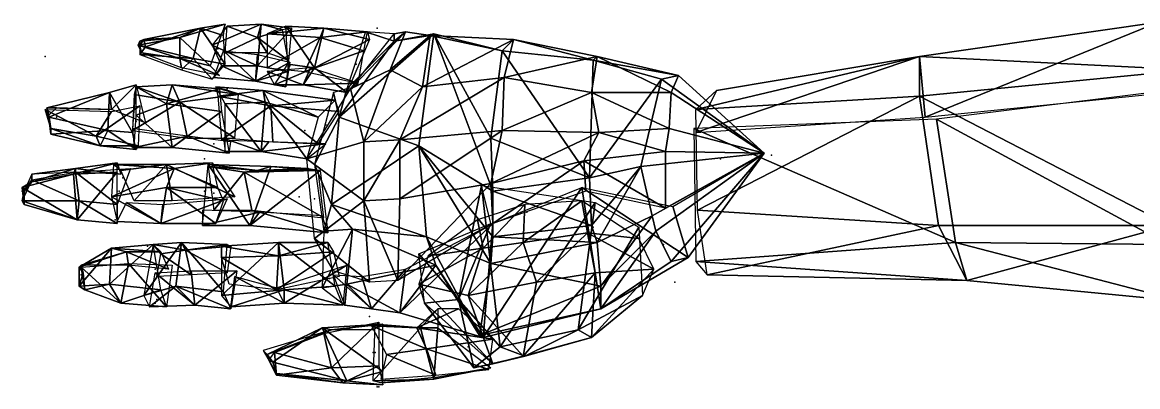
# Model space of a CAD drawing. Extents: x 4.9 to 9.1, y -6.1 to 13.5.
# Drawn here: x 6.258 to 7.238, y 11.684 to 12.004 of the extents above; entities that cross this region are included whole.
import ezdxf

# ---------------------------------------------------------------- set-up
doc = ezdxf.new("R2010")
doc.units = 0
doc.layers.get('0').update_dxf_attribs({"linetype": 'CONTINUOUS'})

msp = doc.modelspace()

# ---------------------------------------------------------------- linework, layer by layer
at = {"color": 0}
for p in [(6.56931, 11.99853, -1.94167), (6.36098, 11.98186, -1.94667), (6.42931, 11.9802, -1.96167), (6.42931, 11.97686, -1.95333), (6.27764, 11.97353, -1.97333), (6.55098, 11.96686, -1.94833), (6.49264, 11.9652, -1.96667), (6.49264, 11.9652, -1.96), (6.47098, 11.9502, -1.95667), (6.53764, 11.9502, -1.955), (6.43764, 11.9452, -1.97667), (6.28764, 11.9202, -1.99), (6.35764, 11.91686, -1.97167), (6.36264, 11.91686, -1.97167), (6.43098, 11.92186, -1.96333), (6.43098, 11.9202, -1.96333), (6.50598, 11.90853, -1.95167), (6.52431, 11.91353, -1.95333), (6.35098, 11.89686, -1.95333), (6.42598, 11.89686, -1.955), (6.41764, 11.88353, -1.96667), (6.87098, 11.88353, -1.91667), (6.87098, 11.88353, -1.91667), (6.91597, 11.88686, -1.89833), (6.34598, 11.86686, -2.00333), (6.25764, 11.8552, -1.99), (6.34098, 11.8552, -1.975), (6.34264, 11.8552, -1.97333), (6.41764, 11.8552, -1.96833), (6.42598, 11.85353, -1.97667), (6.50098, 11.8502, -1.955), (6.51431, 11.84853, -1.95167), (6.33931, 11.8302, -1.98), (6.69598, 11.83686, -1.995), (6.70098, 11.83686, -1.87667), (6.41598, 11.82853, -1.97167), (6.75931, 11.82353, -1.98833), (6.75931, 11.82353, -1.98833), (6.36764, 11.80686, -1.975), (6.43264, 11.80353, -1.97667), (6.82098, 11.80853, -1.97833), (6.30931, 11.78186, -1.97667), (6.37431, 11.78686, -1.965), (6.37431, 11.78686, -1.965), (6.43598, 11.77686, -1.96167), (6.43598, 11.77686, -1.96167), (6.52098, 11.77686, -1.96833), (6.52764, 11.77853, -1.96), (6.83098, 11.7752, -1.91), (6.37598, 11.7602, -1.96), (6.37431, 11.75686, -1.955), (6.43931, 11.75186, -1.945), (6.56264, 11.7452, -1.885), (6.64931, 11.7302, -1.87333), (6.56598, 11.71353, -1.87833), (6.56764, 11.71353, -1.87833), (6.64931, 11.71853, -1.87333), (6.47764, 11.7002, -1.885), (6.56931, 11.68353, -1.87667), (6.57098, 11.68353, -1.87)]:
    msp.add_point(p, dxfattribs=at)
for points in [[(6.41431, 11.99853, -1.94833), (6.36431, 11.98853, -1.95667), (6.36598, 11.98186, -1.95667)], [(6.36431, 11.98853, -1.95667), (6.41431, 11.99853, -1.94833), (6.39598, 11.9902, -1.98167)], [(6.36598, 11.98186, -1.95667), (6.40764, 11.97186, -1.94333), (6.41431, 11.99853, -1.94833)], [(6.43598, 12.00186, -1.95), (6.39598, 11.9902, -1.98167), (6.41431, 11.99853, -1.94833)], [(6.39598, 11.9902, -1.98167), (6.43598, 12.00186, -1.95), (6.42264, 11.9652, -1.98333)], [(6.43598, 11.96686, -1.94167), (6.41431, 11.99853, -1.94833), (6.40764, 11.97186, -1.94333)], [(6.41431, 11.99853, -1.94833), (6.43431, 11.99186, -1.94167), (6.43598, 12.00186, -1.95)], [(6.41431, 11.99853, -1.94833), (6.43598, 11.96686, -1.94167), (6.43431, 11.99186, -1.94167)], [(6.46764, 12.00186, -1.94667), (6.43764, 12.0002, -1.97333), (6.42431, 11.98353, -1.94167)], [(6.42431, 11.98353, -1.94167), (6.46431, 11.9652, -1.935), (6.46764, 12.00186, -1.94667)], [(6.46431, 11.9902, -1.97833), (6.43598, 11.97686, -1.985), (6.43764, 12.0002, -1.97333)], [(6.43764, 12.0002, -1.97333), (6.46764, 12.00186, -1.94667), (6.46431, 11.9902, -1.97833)], [(6.49431, 11.99853, -1.95), (6.46764, 12.00186, -1.94667), (6.46431, 11.9652, -1.935)], [(6.48598, 11.99686, -1.97), (6.46431, 11.9902, -1.97833), (6.46764, 12.00186, -1.94667)], [(6.46431, 11.9652, -1.935), (6.49098, 11.9602, -1.935), (6.49431, 11.99853, -1.95)], [(6.46431, 11.9902, -1.97833), (6.48598, 11.99686, -1.97), (6.49098, 11.9702, -1.98333)], [(6.46764, 12.00186, -1.94667), (6.49431, 11.99853, -1.95), (6.48598, 11.99686, -1.97)], [(6.52264, 11.99853, -1.96667), (6.48931, 12.0002, -1.97), (6.47264, 11.99353, -1.94167)], [(6.47264, 11.99353, -1.94167), (6.51931, 11.9902, -1.935), (6.52264, 11.99853, -1.96667)], [(6.51431, 11.96353, -1.98333), (6.49098, 11.96686, -1.97833), (6.48931, 12.0002, -1.97)], [(6.48931, 12.0002, -1.97), (6.52264, 11.99853, -1.96667), (6.51431, 11.96353, -1.98333)], [(6.56264, 11.98853, -1.97167), (6.51431, 11.96353, -1.98333), (6.52264, 11.99853, -1.96667)], [(6.56098, 11.9952, -1.95167), (6.52264, 11.99853, -1.96667), (6.51931, 11.9902, -1.935)], [(6.52264, 11.99853, -1.96667), (6.56098, 11.9952, -1.95167), (6.56264, 11.98853, -1.97167)], [(7.04597, 11.97353, -1.89667), (7.25597, 12.00353, -1.87167), (7.28264, 11.96186, -2.01167)], [(7.25597, 12.00353, -1.87167), (7.04597, 11.97353, -1.89667), (7.05097, 11.9202, -1.83167)], [(7.05097, 11.9202, -1.83167), (7.26431, 11.94186, -1.80333), (7.25597, 12.00353, -1.87167)], [(6.39598, 11.9902, -1.98167), (6.35931, 11.98353, -1.96833), (6.36098, 11.98686, -1.96333)], [(6.35931, 11.98353, -1.96833), (6.39598, 11.9902, -1.98167), (6.39598, 11.97186, -1.98)], [(6.36098, 11.98353, -1.96167), (6.36098, 11.98686, -1.96333), (6.35931, 11.98353, -1.96833)], [(6.39598, 11.9902, -1.98167), (6.36098, 11.98686, -1.96333), (6.36431, 11.98853, -1.95667)], [(6.36098, 11.98353, -1.96167), (6.36431, 11.98853, -1.95667), (6.36098, 11.98686, -1.96333)], [(6.36098, 11.98353, -1.96167), (6.36598, 11.98186, -1.95667), (6.36431, 11.98853, -1.95667)], [(6.42264, 11.9652, -1.98333), (6.39598, 11.97186, -1.98), (6.39598, 11.9902, -1.98167)], [(6.43598, 11.97686, -1.985), (6.46431, 11.9902, -1.97833), (6.47264, 11.97686, -1.98667)], [(6.49098, 11.9702, -1.98333), (6.47264, 11.97686, -1.98667), (6.46431, 11.9902, -1.97833)], [(6.51931, 11.9902, -1.935), (6.47264, 11.99353, -1.94167), (6.47264, 11.96353, -1.93833)], [(6.47264, 11.96353, -1.93833), (6.50598, 11.9602, -1.935), (6.51931, 11.9902, -1.935)], [(6.55764, 11.97853, -1.925), (6.51931, 11.9902, -1.935), (6.50598, 11.9602, -1.935)], [(6.51431, 11.96353, -1.98333), (6.56264, 11.98853, -1.97167), (6.54264, 11.94186, -1.95333)], [(6.51931, 11.9902, -1.935), (6.55764, 11.97853, -1.925), (6.56098, 11.9952, -1.95167)], [(6.61931, 11.99353, -1.9), (6.58431, 11.98686, -1.92833), (6.53598, 11.9202, -1.875)], [(6.53598, 11.9202, -1.875), (6.60598, 11.8952, -1.87667), (6.61931, 11.99353, -1.9)], [(6.54264, 11.9452, -1.93333), (6.53598, 11.9202, -1.875), (6.58431, 11.98686, -1.92833)], [(6.58431, 11.98686, -1.92833), (6.55931, 11.9952, -1.93167), (6.54264, 11.9452, -1.93333)], [(6.59431, 11.9952, -1.96167), (6.54598, 11.9452, -1.94833), (6.58431, 11.99353, -1.94167)], [(6.54598, 11.9452, -1.94833), (6.59431, 11.9952, -1.96167), (6.58098, 11.96186, -1.975)], [(6.58431, 11.98686, -1.92833), (6.58431, 11.99353, -1.94167), (6.55931, 11.9952, -1.93167)], [(6.61598, 11.99186, -1.96833), (6.58098, 11.96186, -1.975), (6.59431, 11.9952, -1.96167)], [(6.58098, 11.96186, -1.975), (6.61598, 11.99186, -1.96833), (6.60931, 11.94686, -1.97667)], [(6.58431, 11.99353, -1.94167), (6.58431, 11.98686, -1.92833), (6.59431, 11.9952, -1.96167)], [(6.61598, 11.99186, -1.96833), (6.59431, 11.9952, -1.96167), (6.58431, 11.98686, -1.92833)], [(6.58431, 11.98686, -1.92833), (6.61931, 11.99353, -1.9), (6.61598, 11.99186, -1.96833)], [(6.67098, 11.8552, -1.87667), (6.61931, 11.99353, -1.9), (6.60598, 11.8952, -1.87667)], [(6.68931, 11.98853, -1.96333), (6.60931, 11.94686, -1.97667), (6.61598, 11.99186, -1.96833)], [(6.60931, 11.94686, -1.97667), (6.68931, 11.98853, -1.96333), (6.68098, 11.9552, -1.985)], [(6.67931, 11.97853, -1.90167), (6.61598, 11.99186, -1.96833), (6.61931, 11.99353, -1.9)], [(6.61598, 11.99186, -1.96833), (6.67931, 11.97853, -1.90167), (6.68931, 11.98853, -1.96333)], [(6.61931, 11.99353, -1.9), (6.66931, 11.90186, -1.87), (6.67931, 11.97853, -1.90167)], [(6.61931, 11.99353, -1.9), (6.67098, 11.8552, -1.87667), (6.66931, 11.90186, -1.87)], [(6.75931, 11.9702, -1.89167), (6.68931, 11.98853, -1.96333), (6.67931, 11.97853, -1.90167)], [(6.76264, 11.97353, -1.945), (6.68098, 11.9552, -1.985), (6.68931, 11.98853, -1.96333)], [(6.68931, 11.98853, -1.96333), (6.75931, 11.9702, -1.89167), (6.76264, 11.97353, -1.945)], [(6.36098, 11.98353, -1.96167), (6.35931, 11.98353, -1.96833), (6.36264, 11.97686, -1.96167)], [(6.39598, 11.97186, -1.98), (6.36264, 11.97686, -1.96167), (6.35931, 11.98353, -1.96833)], [(6.36098, 11.98353, -1.96167), (6.36098, 11.9752, -1.965), (6.36598, 11.98186, -1.95667)], [(6.40764, 11.97186, -1.94333), (6.36598, 11.98186, -1.95667), (6.36098, 11.9752, -1.965)], [(6.36264, 11.97686, -1.96167), (6.39598, 11.97186, -1.98), (6.39764, 11.96353, -1.96333)], [(6.46431, 11.9652, -1.935), (6.42431, 11.98353, -1.94167), (6.43264, 11.9652, -1.945)], [(6.46264, 11.95186, -1.96667), (6.42598, 11.9552, -1.96833), (6.43431, 11.97853, -1.98333)], [(6.43431, 11.97853, -1.98333), (6.46431, 11.9752, -1.98667), (6.46264, 11.95186, -1.96667)], [(6.50598, 11.9602, -1.935), (6.55264, 11.9502, -1.92333), (6.55764, 11.97853, -1.925)], [(6.75598, 11.86686, -1.86167), (6.67931, 11.97853, -1.90167), (6.66931, 11.90186, -1.87)], [(6.67931, 11.97853, -1.90167), (6.75598, 11.86686, -1.86167), (6.75931, 11.9702, -1.89167)], [(6.36098, 11.9752, -1.965), (6.39764, 11.96186, -1.96333), (6.40764, 11.97186, -1.94333)], [(6.43098, 11.95686, -1.95833), (6.39764, 11.96353, -1.96333), (6.39598, 11.97186, -1.98)], [(6.39598, 11.97186, -1.98), (6.42264, 11.9652, -1.98333), (6.43098, 11.95686, -1.95833)], [(6.42431, 11.95353, -1.96667), (6.40764, 11.97186, -1.94333), (6.39764, 11.96186, -1.96333)], [(6.40764, 11.97186, -1.94333), (6.42431, 11.95353, -1.96667), (6.43598, 11.96686, -1.94167)], [(6.49264, 11.96853, -1.985), (6.46264, 11.95186, -1.96667), (6.46431, 11.9752, -1.98667)], [(6.46264, 11.95186, -1.96667), (6.49264, 11.96853, -1.985), (6.48931, 11.94686, -1.96333)], [(6.51431, 11.96353, -1.98333), (6.47931, 11.94853, -1.96167), (6.49098, 11.96686, -1.97833)], [(6.68098, 11.9552, -1.985), (6.76264, 11.97353, -1.945), (6.75764, 11.94186, -1.98333)], [(6.81931, 11.95353, -1.88), (6.75931, 11.9702, -1.89167), (6.75598, 11.86686, -1.86167)], [(6.82764, 11.94186, -1.96), (6.75764, 11.94186, -1.98333), (6.76264, 11.97353, -1.945)], [(6.83431, 11.95686, -1.92), (6.76264, 11.97353, -1.945), (6.75931, 11.9702, -1.89167)], [(6.75931, 11.9702, -1.89167), (6.81931, 11.95353, -1.88), (6.83431, 11.95686, -1.92)], [(6.76264, 11.97353, -1.945), (6.83431, 11.95686, -1.92), (6.82764, 11.94186, -1.96)], [(6.84931, 11.92686, -1.98), (7.04597, 11.97353, -1.89667), (7.04597, 11.93853, -2.00333)], [(6.84931, 11.90686, -1.85833), (7.05097, 11.9202, -1.83167), (7.04597, 11.97353, -1.89667)], [(7.04597, 11.97353, -1.89667), (6.86764, 11.94353, -1.93167), (6.84931, 11.90686, -1.85833)], [(7.04597, 11.97353, -1.89667), (6.84931, 11.92686, -1.98), (6.86764, 11.94353, -1.93167)], [(7.28264, 11.96186, -2.01167), (7.04597, 11.93853, -2.00333), (7.04597, 11.97353, -1.89667)], [(6.46264, 11.95186, -1.96667), (6.43264, 11.9652, -1.945), (6.42598, 11.9552, -1.96833)], [(6.43264, 11.9652, -1.945), (6.46264, 11.95186, -1.96667), (6.46431, 11.9652, -1.935)], [(6.49098, 11.9602, -1.935), (6.46431, 11.9652, -1.935), (6.46264, 11.95186, -1.96667)], [(6.46264, 11.95186, -1.96667), (6.48931, 11.94686, -1.96333), (6.49098, 11.9602, -1.935)], [(6.47264, 11.9602, -1.93667), (6.50431, 11.94853, -1.945), (6.51098, 11.96353, -1.92667)], [(6.50431, 11.94853, -1.945), (6.47264, 11.9602, -1.93667), (6.47931, 11.94853, -1.96167)], [(6.47931, 11.94853, -1.96167), (6.51431, 11.96353, -1.98333), (6.50431, 11.94853, -1.945)], [(6.54264, 11.94186, -1.95333), (6.50431, 11.94853, -1.945), (6.51431, 11.96353, -1.98333)], [(6.55264, 11.9502, -1.92667), (6.51098, 11.96353, -1.92667), (6.50431, 11.94853, -1.945)], [(6.54598, 11.9452, -1.94833), (6.58098, 11.96186, -1.975), (6.55764, 11.89853, -1.97167)], [(6.60931, 11.94686, -1.97667), (6.55764, 11.89853, -1.97167), (6.58098, 11.96186, -1.975)], [(6.90931, 11.88853, -1.91), (6.83431, 11.95686, -1.92), (6.81931, 11.95353, -1.88)], [(6.90931, 11.88853, -1.91), (6.82764, 11.94186, -1.96), (6.83431, 11.95686, -1.92)], [(7.04597, 11.93853, -2.00333), (7.28264, 11.96186, -2.01167), (7.26597, 11.8252, -2.02)], [(6.35764, 11.94853, -1.97167), (6.33598, 11.92686, -1.995), (6.33431, 11.94186, -1.97167)], [(6.33431, 11.94186, -1.97167), (6.35431, 11.90686, -1.95333), (6.35764, 11.94853, -1.97167)], [(6.33598, 11.92686, -1.995), (6.35764, 11.94853, -1.97167), (6.36598, 11.9152, -1.99333)], [(6.39598, 11.93353, -1.95), (6.35764, 11.94686, -1.97), (6.35598, 11.9402, -1.955)], [(6.35764, 11.94686, -1.97), (6.38931, 11.94853, -1.975), (6.38431, 11.93186, -1.99167)], [(6.35764, 11.94686, -1.97), (6.39598, 11.93353, -1.95), (6.38931, 11.94853, -1.975)], [(6.38431, 11.93186, -1.99167), (6.35764, 11.92186, -1.99333), (6.35764, 11.94686, -1.97)], [(6.43098, 11.9452, -1.975), (6.38431, 11.93186, -1.99167), (6.38931, 11.94853, -1.975)], [(6.44764, 11.9402, -1.95167), (6.38931, 11.94853, -1.975), (6.39598, 11.93353, -1.95)], [(6.38931, 11.94853, -1.975), (6.44764, 11.9402, -1.95167), (6.43098, 11.9452, -1.975)], [(6.46931, 11.94353, -1.96333), (6.42764, 11.94686, -1.97333), (6.42931, 11.93853, -1.94)], [(6.47098, 11.93353, -1.98833), (6.43598, 11.93186, -1.99), (6.42764, 11.94686, -1.97333)], [(6.42764, 11.94686, -1.97333), (6.46931, 11.94353, -1.96333), (6.47098, 11.93353, -1.98833)], [(6.50431, 11.94853, -1.945), (6.54264, 11.94186, -1.95333), (6.55264, 11.9502, -1.92667)], [(6.55764, 11.89853, -1.97167), (6.60931, 11.94686, -1.97667), (6.58931, 11.9002, -1.97)], [(6.68098, 11.9552, -1.985), (6.58931, 11.9002, -1.97), (6.60931, 11.94686, -1.97667)], [(6.58931, 11.9002, -1.97), (6.68098, 11.9552, -1.985), (6.67931, 11.90853, -1.975)], [(6.75764, 11.94186, -1.98333), (6.67931, 11.90853, -1.975), (6.68098, 11.9552, -1.985)], [(6.75598, 11.86686, -1.86167), (6.80098, 11.87686, -1.85), (6.81931, 11.95353, -1.88)], [(6.90931, 11.88853, -1.91), (6.81931, 11.95353, -1.88), (6.80098, 11.87686, -1.85)], [(6.33431, 11.94186, -1.97167), (6.27931, 11.92853, -1.98333), (6.28098, 11.9202, -1.98)], [(6.27931, 11.92853, -1.98333), (6.33431, 11.94186, -1.97167), (6.33598, 11.92686, -1.995)], [(6.28098, 11.9202, -1.98), (6.33264, 11.90853, -1.95333), (6.33431, 11.94186, -1.97167)], [(6.35431, 11.90686, -1.95333), (6.33431, 11.94186, -1.97167), (6.33264, 11.90853, -1.95333)], [(6.39598, 11.93353, -1.95), (6.35598, 11.9402, -1.955), (6.35431, 11.90853, -1.95333)], [(6.38431, 11.93186, -1.99167), (6.43098, 11.9452, -1.975), (6.43264, 11.9252, -1.99)], [(6.39598, 11.93353, -1.95), (6.44431, 11.90186, -1.94833), (6.44764, 11.9402, -1.95167)], [(6.42931, 11.93853, -1.94), (6.47598, 11.9302, -1.93333), (6.46931, 11.94353, -1.96333)], [(6.47598, 11.9302, -1.93333), (6.42931, 11.93853, -1.94), (6.43264, 11.9002, -1.94833)], [(6.53264, 11.9352, -1.95667), (6.46931, 11.94353, -1.96333), (6.47598, 11.9302, -1.93333)], [(6.51764, 11.9202, -1.99), (6.47098, 11.93353, -1.98833), (6.46931, 11.94353, -1.96333)], [(6.46931, 11.94353, -1.96333), (6.53264, 11.9352, -1.95667), (6.51764, 11.9202, -1.99)], [(6.55764, 11.89853, -1.97167), (6.50764, 11.88353, -1.96167), (6.54598, 11.9452, -1.94833)], [(6.53598, 11.9202, -1.875), (6.53098, 11.94186, -1.95167), (6.51431, 11.87853, -1.94167)], [(6.53598, 11.9202, -1.875), (6.54264, 11.9452, -1.93333), (6.53098, 11.94186, -1.95167)], [(6.67931, 11.90853, -1.975), (6.75764, 11.94186, -1.98333), (6.76431, 11.90686, -1.985)], [(6.82598, 11.9102, -1.97167), (6.76431, 11.90686, -1.985), (6.75764, 11.94186, -1.98333)], [(6.75764, 11.94186, -1.98333), (6.82764, 11.94186, -1.96), (6.82598, 11.9102, -1.97167)], [(6.90931, 11.88853, -1.91), (6.82598, 11.9102, -1.97167), (6.82764, 11.94186, -1.96)], [(7.04597, 11.93853, -2.00333), (6.85098, 11.83853, -2.01167), (6.84931, 11.92686, -1.98)], [(6.85098, 11.83853, -2.01167), (7.04597, 11.93853, -2.00333), (7.06264, 11.8252, -2.01167)], [(7.26597, 11.8252, -2.02), (7.06264, 11.8252, -2.01167), (7.04597, 11.93853, -2.00333)], [(7.06097, 11.91853, -1.83), (7.26431, 11.80853, -1.80333), (7.26431, 11.94353, -1.805)], [(6.28098, 11.92186, -1.98667), (6.27764, 11.92686, -1.99333), (6.28264, 11.9102, -1.995)], [(6.32264, 11.90353, -1.99167), (6.28264, 11.9102, -1.995), (6.27764, 11.92686, -1.99333)], [(6.27764, 11.92686, -1.99333), (6.33598, 11.9252, -1.995), (6.32264, 11.90353, -1.99167)], [(6.28098, 11.92186, -1.98667), (6.27931, 11.92853, -1.98333), (6.28764, 11.92853, -1.99333)], [(6.28098, 11.92186, -1.98667), (6.28098, 11.9202, -1.98), (6.27931, 11.92853, -1.98333)], [(6.33598, 11.92686, -1.995), (6.28764, 11.92853, -1.99333), (6.27931, 11.92853, -1.98333)], [(6.36098, 11.9302, -1.99333), (6.32264, 11.90353, -1.99167), (6.33598, 11.9252, -1.995)], [(6.32264, 11.90353, -1.99167), (6.36098, 11.9302, -1.99333), (6.35931, 11.8952, -1.98667)], [(6.35431, 11.90853, -1.95333), (6.40264, 11.90186, -1.94833), (6.39598, 11.93353, -1.95)], [(6.35764, 11.92186, -1.99333), (6.38431, 11.93186, -1.99167), (6.38931, 11.89353, -1.975)], [(6.43264, 11.9252, -1.99), (6.38931, 11.89353, -1.975), (6.38431, 11.93186, -1.99167)], [(6.44431, 11.90186, -1.94833), (6.39598, 11.93353, -1.95), (6.40264, 11.90186, -1.94833)], [(6.43264, 11.9002, -1.94833), (6.47764, 11.89853, -1.93667), (6.47598, 11.9302, -1.93333)], [(6.43598, 11.93186, -1.99), (6.47098, 11.93353, -1.98833), (6.46764, 11.8902, -1.96333)], [(6.46764, 11.8902, -1.96333), (6.43598, 11.8902, -1.97333), (6.43598, 11.93186, -1.99)], [(6.50764, 11.88353, -1.95833), (6.46764, 11.8902, -1.96333), (6.47098, 11.93353, -1.98833)], [(6.47098, 11.93353, -1.98833), (6.51764, 11.9202, -1.99), (6.50764, 11.88353, -1.95833)], [(6.47598, 11.9302, -1.93333), (6.53598, 11.9252, -1.94), (6.53264, 11.9352, -1.95667)], [(6.51764, 11.89686, -1.94167), (6.47598, 11.9302, -1.93333), (6.47764, 11.89853, -1.93667)], [(6.47598, 11.9302, -1.93333), (6.51764, 11.89686, -1.94167), (6.53598, 11.9252, -1.94)], [(6.28098, 11.92186, -1.98667), (6.28264, 11.9052, -1.98), (6.28098, 11.9202, -1.98)], [(6.28098, 11.92186, -1.98667), (6.28264, 11.9102, -1.995), (6.28264, 11.9052, -1.98)], [(6.33264, 11.90853, -1.95333), (6.28098, 11.9202, -1.98), (6.28264, 11.9052, -1.98)], [(6.38931, 11.89353, -1.975), (6.35598, 11.89353, -1.97333), (6.35764, 11.92186, -1.99333)], [(6.38931, 11.89353, -1.975), (6.43264, 11.9252, -1.99), (6.43931, 11.88853, -1.97167)], [(6.51431, 11.87853, -1.94167), (6.52931, 11.84353, -1.90167), (6.53598, 11.9202, -1.875)], [(6.60598, 11.8952, -1.87667), (6.53598, 11.9202, -1.875), (6.52931, 11.84353, -1.90167)], [(6.84764, 11.9102, -1.85667), (7.07764, 11.8102, -1.83833), (7.06097, 11.91853, -1.83)], [(7.26431, 11.80853, -1.80333), (7.06097, 11.91853, -1.83), (7.07764, 11.8102, -1.83833)], [(6.32598, 11.8952, -1.97333), (6.28264, 11.9052, -1.98), (6.28264, 11.9102, -1.995)], [(6.28264, 11.9102, -1.995), (6.32264, 11.90353, -1.99167), (6.32598, 11.8952, -1.97333)], [(6.28264, 11.9052, -1.98), (6.32598, 11.8952, -1.97333), (6.33264, 11.90853, -1.95333)], [(6.35764, 11.89186, -1.96833), (6.33264, 11.90853, -1.95333), (6.32598, 11.8952, -1.97333)], [(6.33264, 11.90853, -1.95333), (6.35764, 11.89186, -1.96833), (6.35431, 11.90686, -1.95333)], [(6.40264, 11.90353, -1.94667), (6.35431, 11.9102, -1.95), (6.35598, 11.89353, -1.97333)], [(6.67931, 11.90853, -1.975), (6.58931, 11.84853, -1.97), (6.58931, 11.9002, -1.97)], [(6.58931, 11.84853, -1.97), (6.67931, 11.90853, -1.975), (6.66931, 11.86186, -1.965)], [(6.76431, 11.90686, -1.985), (6.66931, 11.86186, -1.965), (6.67931, 11.90853, -1.975)], [(6.76431, 11.90686, -1.985), (6.82598, 11.9102, -1.97167), (6.82264, 11.8902, -1.975)], [(6.90931, 11.88853, -1.91), (6.82264, 11.8902, -1.975), (6.82598, 11.9102, -1.97167)], [(7.07764, 11.8102, -1.83833), (6.84764, 11.9102, -1.85667), (6.84931, 11.79353, -1.85)], [(6.35931, 11.8952, -1.98667), (6.32598, 11.8952, -1.97333), (6.32264, 11.90353, -1.99167)], [(6.35598, 11.89353, -1.97333), (6.38931, 11.89353, -1.975), (6.40264, 11.90353, -1.94667)], [(6.43931, 11.88853, -1.97167), (6.40264, 11.90353, -1.94667), (6.38931, 11.89353, -1.975)], [(6.40264, 11.90353, -1.94667), (6.43931, 11.88853, -1.97167), (6.44098, 11.89853, -1.94667)], [(6.46764, 11.8902, -1.96333), (6.43431, 11.90186, -1.94667), (6.43598, 11.8902, -1.97333)], [(6.43431, 11.90186, -1.94667), (6.46764, 11.8902, -1.96333), (6.47431, 11.89853, -1.93667)], [(6.52431, 11.89686, -1.93833), (6.47431, 11.89853, -1.93667), (6.46764, 11.8902, -1.96333)], [(6.50764, 11.88353, -1.96167), (6.55764, 11.89853, -1.97167), (6.55764, 11.84686, -1.97167)], [(6.58931, 11.9002, -1.97), (6.55764, 11.84686, -1.97167), (6.55764, 11.89853, -1.97167)], [(6.55764, 11.84686, -1.97167), (6.58931, 11.9002, -1.97), (6.58931, 11.84853, -1.97)], [(6.66931, 11.86186, -1.965), (6.76431, 11.90686, -1.985), (6.75098, 11.88186, -1.98333)], [(6.75598, 11.86686, -1.86167), (6.66931, 11.90186, -1.87), (6.67098, 11.8552, -1.87667)], [(6.82264, 11.8902, -1.975), (6.75098, 11.88186, -1.98333), (6.76431, 11.90686, -1.985)], [(6.32598, 11.8952, -1.97333), (6.35931, 11.8952, -1.98667), (6.35764, 11.89186, -1.96833)], [(6.46764, 11.8902, -1.96333), (6.50764, 11.88353, -1.95833), (6.52431, 11.89686, -1.93833)], [(6.52931, 11.84353, -1.90167), (6.61264, 11.8152, -1.88167), (6.60598, 11.8952, -1.87667)], [(6.66931, 11.79186, -1.89667), (6.60598, 11.8952, -1.87667), (6.61264, 11.8152, -1.88167)], [(6.60598, 11.8952, -1.87667), (6.67098, 11.8152, -1.885), (6.67098, 11.8552, -1.87667)], [(6.60598, 11.8952, -1.87667), (6.66931, 11.79186, -1.89667), (6.67098, 11.8152, -1.885)], [(6.75098, 11.88186, -1.98333), (6.82264, 11.8902, -1.975), (6.82264, 11.8402, -1.97333)], [(6.90931, 11.88853, -1.91), (6.80098, 11.87686, -1.85), (6.81098, 11.83353, -1.86333)], [(6.90931, 11.88853, -1.91), (6.81098, 11.83353, -1.86333), (6.81431, 11.8202, -1.875)], [(6.90931, 11.88853, -1.91), (6.81431, 11.8202, -1.875), (6.82764, 11.79353, -1.905)], [(6.90931, 11.88853, -1.91), (6.82264, 11.8402, -1.97333), (6.82264, 11.8902, -1.975)], [(6.90931, 11.88853, -1.91), (6.82764, 11.79353, -1.905), (6.84264, 11.79686, -1.945)], [(6.90931, 11.88853, -1.91), (6.84264, 11.79686, -1.945), (6.82931, 11.84186, -1.96833)], [(6.34098, 11.8802, -1.96667), (6.30431, 11.8752, -1.975), (6.30264, 11.8702, -1.96167)], [(6.30264, 11.8702, -1.96167), (6.34098, 11.87186, -1.94167), (6.34098, 11.8802, -1.96667)], [(6.30431, 11.8752, -1.975), (6.34098, 11.8802, -1.96667), (6.34431, 11.8702, -1.99167)], [(6.39098, 11.8752, -1.94667), (6.33764, 11.87853, -1.97833), (6.33598, 11.8502, -1.945)], [(6.38431, 11.87853, -1.99667), (6.34431, 11.87353, -1.99833), (6.33764, 11.87853, -1.97833)], [(6.33764, 11.87853, -1.97833), (6.39098, 11.8752, -1.94667), (6.38431, 11.87853, -1.99667)], [(6.38431, 11.87853, -1.99667), (6.35598, 11.84686, -1.99833), (6.34431, 11.87353, -1.99833)], [(6.35598, 11.84686, -1.99833), (6.38431, 11.87853, -1.99667), (6.38931, 11.84686, -1.99833)], [(6.42431, 11.8802, -1.99167), (6.38431, 11.87853, -1.99667), (6.39098, 11.8752, -1.94667)], [(6.38431, 11.87853, -1.99667), (6.42431, 11.8802, -1.99167), (6.44431, 11.8502, -1.99667)], [(6.44431, 11.8502, -1.99667), (6.38931, 11.84686, -1.99833), (6.38431, 11.87853, -1.99667)], [(6.39098, 11.8752, -1.94667), (6.42931, 11.85853, -1.94333), (6.42431, 11.8802, -1.99167)], [(6.45764, 11.8252, -1.96833), (6.41598, 11.8252, -1.97833), (6.42098, 11.87853, -1.995)], [(6.46431, 11.87353, -1.95667), (6.42098, 11.87853, -1.97833), (6.42098, 11.87686, -1.94667)], [(6.47598, 11.87686, -1.97667), (6.42098, 11.87853, -1.995), (6.42098, 11.87853, -1.97833)], [(6.42098, 11.87853, -1.995), (6.47598, 11.87686, -1.97667), (6.45764, 11.8252, -1.96833)], [(6.42098, 11.87853, -1.97833), (6.46431, 11.87353, -1.95667), (6.47598, 11.87686, -1.97667)], [(6.55764, 11.84686, -1.97167), (6.51431, 11.81353, -1.96667), (6.50764, 11.88353, -1.96167)], [(6.52931, 11.84353, -1.90167), (6.51431, 11.87853, -1.94167), (6.52264, 11.8202, -1.94)], [(6.75098, 11.88186, -1.98333), (6.67098, 11.82686, -1.98333), (6.66931, 11.86186, -1.965)], [(6.67098, 11.82686, -1.98333), (6.75098, 11.88186, -1.98333), (6.75264, 11.8552, -2)], [(6.82264, 11.8402, -1.97333), (6.75264, 11.8552, -2), (6.75098, 11.88186, -1.98333)], [(6.30264, 11.8702, -1.96167), (6.26598, 11.86353, -1.98667), (6.25764, 11.85853, -1.97833)], [(6.25764, 11.85853, -1.97833), (6.30598, 11.8302, -1.97167), (6.30264, 11.8702, -1.96167)], [(6.25931, 11.8552, -1.99167), (6.26598, 11.86353, -1.98667), (6.26598, 11.8702, -1.99833)], [(6.30431, 11.8752, -1.975), (6.26598, 11.8702, -1.99833), (6.26598, 11.86353, -1.98667)], [(6.26598, 11.8702, -1.99833), (6.30431, 11.8752, -1.975), (6.30431, 11.87186, -1.995)], [(6.26598, 11.86353, -1.98667), (6.30264, 11.8702, -1.96167), (6.30431, 11.8752, -1.975)], [(6.26598, 11.8652, -1.995), (6.30431, 11.87186, -1.99167), (6.30764, 11.84686, -2)], [(6.34098, 11.87186, -1.94167), (6.30264, 11.8702, -1.96167), (6.30598, 11.8302, -1.97167)], [(6.34431, 11.8702, -1.99167), (6.30431, 11.87186, -1.995), (6.30431, 11.8752, -1.975)], [(6.30431, 11.87186, -1.99167), (6.35264, 11.8752, -1.98833), (6.34098, 11.84353, -1.99667)], [(6.34098, 11.84353, -1.99667), (6.30764, 11.84686, -2), (6.30431, 11.87186, -1.99167)], [(6.30598, 11.8302, -1.97167), (6.34098, 11.82686, -1.97), (6.34098, 11.87186, -1.94167)], [(6.33598, 11.8502, -1.945), (6.38431, 11.85853, -1.94833), (6.39098, 11.8752, -1.94667)], [(6.42931, 11.85853, -1.94333), (6.39098, 11.8752, -1.94667), (6.38431, 11.85853, -1.94833)], [(6.45264, 11.87186, -1.93833), (6.42098, 11.87686, -1.94667), (6.42598, 11.83853, -1.94667)], [(6.42098, 11.87686, -1.94667), (6.45264, 11.87186, -1.93833), (6.46431, 11.87353, -1.95667)], [(6.42598, 11.83853, -1.94667), (6.45931, 11.83853, -1.945), (6.45264, 11.87186, -1.93833)], [(6.51764, 11.87353, -1.92833), (6.46431, 11.87353, -1.95667), (6.45264, 11.87186, -1.93833)], [(6.45264, 11.87186, -1.93833), (6.52264, 11.83186, -1.935), (6.51764, 11.87353, -1.92833)], [(6.52264, 11.83186, -1.935), (6.45264, 11.87186, -1.93833), (6.45931, 11.83853, -1.945)], [(6.51931, 11.87353, -1.97167), (6.45764, 11.8252, -1.96833), (6.47598, 11.87686, -1.97667)], [(6.45764, 11.8252, -1.96833), (6.51931, 11.87353, -1.97167), (6.52598, 11.81853, -1.96167)], [(6.50764, 11.8752, -1.95833), (6.47598, 11.87686, -1.97667), (6.46431, 11.87353, -1.95667)], [(6.46431, 11.87353, -1.95667), (6.51764, 11.87353, -1.92833), (6.50764, 11.8752, -1.95833)], [(6.47598, 11.87686, -1.97667), (6.50764, 11.8752, -1.95833), (6.51931, 11.87353, -1.97167)], [(6.80098, 11.87686, -1.85), (6.75598, 11.86686, -1.86167), (6.75764, 11.8252, -1.875)], [(6.80098, 11.87686, -1.85), (6.75764, 11.8252, -1.875), (6.76264, 11.8102, -1.88667)], [(6.76264, 11.8102, -1.88667), (6.81098, 11.83353, -1.86333), (6.80098, 11.87686, -1.85)], [(6.25931, 11.8552, -1.99167), (6.26598, 11.8652, -1.995), (6.25764, 11.84686, -1.995)], [(6.30764, 11.84686, -2), (6.25764, 11.84686, -1.995), (6.26598, 11.8652, -1.995)], [(6.25931, 11.8552, -1.99167), (6.25764, 11.85853, -1.97833), (6.26598, 11.86353, -1.98667)], [(6.25931, 11.8552, -1.99167), (6.25931, 11.84353, -1.985), (6.25764, 11.85853, -1.97833)], [(6.30598, 11.8302, -1.97167), (6.25764, 11.85853, -1.97833), (6.25931, 11.84353, -1.985)], [(6.33598, 11.8502, -1.945), (6.37931, 11.82686, -1.97), (6.38431, 11.85853, -1.94833)], [(6.42764, 11.82686, -1.96333), (6.38431, 11.85853, -1.94833), (6.37931, 11.82686, -1.97)], [(6.38431, 11.85853, -1.94833), (6.43431, 11.84686, -1.94167), (6.42931, 11.85853, -1.94333)], [(6.38431, 11.85853, -1.94833), (6.42764, 11.82686, -1.96333), (6.43431, 11.84686, -1.94167)], [(6.66931, 11.86186, -1.965), (6.58764, 11.77686, -1.97333), (6.58931, 11.84853, -1.97)], [(6.58764, 11.77686, -1.97333), (6.66931, 11.86186, -1.965), (6.67098, 11.82686, -1.98333)], [(6.66098, 11.8602, -1.88), (6.64098, 11.7602, -1.87667), (6.66931, 11.82686, -1.87333)], [(6.64098, 11.7602, -1.87667), (6.66098, 11.8602, -1.88), (6.67764, 11.71853, -1.92667)], [(6.76098, 11.8452, -1.875), (6.67764, 11.71853, -1.92667), (6.66098, 11.8602, -1.88)], [(6.74931, 11.85853, -1.995), (6.66264, 11.72686, -1.93333), (6.67098, 11.82686, -1.985)], [(6.66264, 11.72686, -1.93333), (6.74931, 11.85853, -1.995), (6.76598, 11.75186, -1.94167)], [(6.67098, 11.8552, -1.87667), (6.75764, 11.8252, -1.875), (6.75598, 11.86686, -1.86167)], [(6.84264, 11.79686, -1.945), (6.76598, 11.75186, -1.94167), (6.74931, 11.85853, -1.995)], [(6.74931, 11.85853, -1.995), (6.82931, 11.84186, -1.96833), (6.84264, 11.79686, -1.945)], [(6.25931, 11.8552, -1.99167), (6.25764, 11.84686, -1.995), (6.25931, 11.84353, -1.985)], [(6.37931, 11.82686, -1.97), (6.33598, 11.8502, -1.945), (6.34098, 11.82853, -1.96667)], [(6.43764, 11.84853, -1.99667), (6.37931, 11.82686, -1.97), (6.38098, 11.84353, -1.99833)], [(6.37931, 11.82686, -1.97), (6.43764, 11.84853, -1.99667), (6.42764, 11.82686, -1.96333)], [(6.55764, 11.84686, -1.97167), (6.58931, 11.84853, -1.97), (6.58764, 11.77686, -1.97333)], [(6.75764, 11.8252, -1.875), (6.67098, 11.8552, -1.87667), (6.67098, 11.8152, -1.885)], [(6.30598, 11.8302, -1.97167), (6.25931, 11.84353, -1.985), (6.25764, 11.84686, -1.995)], [(6.25764, 11.84686, -1.995), (6.30764, 11.84686, -2), (6.30598, 11.8302, -1.97167)], [(6.34098, 11.82686, -1.97), (6.30598, 11.8302, -1.97167), (6.30764, 11.84686, -2)], [(6.30764, 11.84686, -2), (6.34098, 11.84353, -1.99667), (6.34098, 11.82686, -1.97)], [(6.37931, 11.82686, -1.97), (6.34098, 11.82853, -1.96667), (6.34931, 11.8452, -1.99333)], [(6.34931, 11.8452, -1.99333), (6.38098, 11.84353, -1.99833), (6.37931, 11.82686, -1.97)], [(6.46598, 11.83686, -1.93833), (6.41598, 11.83853, -1.94667), (6.41598, 11.8252, -1.97833)], [(6.51431, 11.81353, -1.96667), (6.55764, 11.84686, -1.97167), (6.56264, 11.7752, -1.975)], [(6.52264, 11.8202, -1.94), (6.54764, 11.82186, -1.89667), (6.52931, 11.84353, -1.90167)], [(6.61264, 11.8152, -1.88167), (6.52931, 11.84353, -1.90167), (6.54764, 11.82186, -1.89667)], [(6.58764, 11.77686, -1.97333), (6.56264, 11.7752, -1.975), (6.55764, 11.84686, -1.97167)], [(6.69931, 11.84353, -1.87667), (6.65764, 11.8302, -1.87833), (6.66264, 11.8052, -1.85833)], [(6.66264, 11.8052, -1.85833), (6.69764, 11.8102, -1.855), (6.69931, 11.84353, -1.87667)], [(6.67764, 11.71853, -1.92667), (6.76098, 11.8452, -1.875), (6.74598, 11.73353, -1.91833)], [(6.74931, 11.84686, -1.87667), (6.69931, 11.84353, -1.87667), (6.69764, 11.8102, -1.855)], [(6.69764, 11.8102, -1.855), (6.75431, 11.81853, -1.855), (6.74931, 11.84686, -1.87667)], [(6.79931, 11.82353, -1.88167), (6.74598, 11.73353, -1.91833), (6.76098, 11.8452, -1.875)], [(6.79931, 11.81353, -1.88167), (6.74931, 11.84686, -1.87667), (6.75431, 11.81853, -1.855)], [(7.06264, 11.8252, -2.01167), (6.85931, 11.78186, -1.94167), (6.85098, 11.83853, -2.01167)], [(6.41598, 11.8252, -1.97833), (6.45764, 11.8252, -1.96833), (6.46598, 11.83686, -1.93833)], [(6.52598, 11.81853, -1.96167), (6.46598, 11.83686, -1.93833), (6.45764, 11.8252, -1.96833)], [(6.46598, 11.83686, -1.93833), (6.52598, 11.81853, -1.96167), (6.52098, 11.83353, -1.93333)], [(6.61431, 11.79853, -1.87), (6.66264, 11.8052, -1.85833), (6.65764, 11.8302, -1.87833)], [(6.81098, 11.83353, -1.86333), (6.76264, 11.8102, -1.88667), (6.76598, 11.77186, -1.90667)], [(6.76598, 11.77186, -1.90667), (6.81431, 11.8202, -1.875), (6.81098, 11.83353, -1.86333)], [(6.54764, 11.82186, -1.89667), (6.52264, 11.8202, -1.94), (6.52098, 11.7702, -1.92167)], [(6.52098, 11.7702, -1.92167), (6.54264, 11.77353, -1.905), (6.54764, 11.82186, -1.89667)], [(6.62098, 11.7902, -1.89667), (6.54764, 11.82186, -1.89667), (6.54264, 11.77353, -1.905)], [(6.54764, 11.82186, -1.89667), (6.62098, 11.7902, -1.89667), (6.61264, 11.8152, -1.88167)], [(6.67098, 11.82686, -1.985), (6.58931, 11.74853, -1.95), (6.59431, 11.78686, -1.97333)], [(6.58931, 11.74853, -1.95), (6.67098, 11.82686, -1.985), (6.66264, 11.72686, -1.93333)], [(6.60598, 11.8002, -1.87), (6.66931, 11.82686, -1.87333), (6.64098, 11.7602, -1.87667)], [(6.67098, 11.8152, -1.885), (6.76264, 11.8102, -1.88667), (6.75764, 11.8252, -1.875)], [(6.74598, 11.73353, -1.91833), (6.79931, 11.82353, -1.88167), (6.80264, 11.76353, -1.91167)], [(6.81431, 11.8202, -1.875), (6.76598, 11.77186, -1.90667), (6.76598, 11.75186, -1.94167)], [(6.76598, 11.75186, -1.94167), (6.82764, 11.79353, -1.905), (6.81431, 11.8202, -1.875)], [(6.85931, 11.78186, -1.94167), (7.06264, 11.8252, -2.01167), (7.08764, 11.77686, -1.93833)], [(7.26597, 11.8252, -2.02), (7.08764, 11.77686, -1.93833), (7.06264, 11.8252, -2.01167)], [(7.08764, 11.77686, -1.93833), (7.26597, 11.8252, -2.02), (7.27597, 11.75853, -1.92)], [(6.39764, 11.8102, -1.955), (6.37264, 11.80853, -1.96167), (6.36431, 11.76353, -1.95)], [(6.36431, 11.76353, -1.95), (6.39264, 11.77186, -1.94), (6.39764, 11.8102, -1.955)], [(6.37264, 11.80853, -1.96167), (6.39764, 11.8102, -1.955), (6.40098, 11.80353, -1.98167)], [(6.43431, 11.76686, -1.93833), (6.39764, 11.8102, -1.955), (6.39264, 11.77186, -1.94)], [(6.43764, 11.80853, -1.95167), (6.40098, 11.80353, -1.98167), (6.39764, 11.8102, -1.955)], [(6.39764, 11.8102, -1.955), (6.43431, 11.76686, -1.93833), (6.43764, 11.80853, -1.95167)], [(6.48264, 11.8102, -1.95833), (6.43264, 11.80686, -1.96333), (6.43264, 11.76353, -1.93)], [(6.43264, 11.80686, -1.96333), (6.48264, 11.8102, -1.95833), (6.48264, 11.79853, -1.98)], [(6.43264, 11.76353, -1.93), (6.48764, 11.76853, -1.93333), (6.48264, 11.8102, -1.95833)], [(6.53264, 11.77186, -1.93167), (6.48264, 11.8102, -1.95833), (6.48764, 11.76853, -1.93333)], [(6.52598, 11.8102, -1.94833), (6.48264, 11.79853, -1.98), (6.48264, 11.8102, -1.95833)], [(6.48264, 11.79853, -1.98), (6.52598, 11.8102, -1.94833), (6.53098, 11.80186, -1.97667)], [(6.48264, 11.8102, -1.95833), (6.53264, 11.77186, -1.93167), (6.52598, 11.8102, -1.94833)], [(6.56264, 11.7752, -1.975), (6.53098, 11.7852, -1.98333), (6.51431, 11.81353, -1.96667)], [(6.65931, 11.72853, -1.915), (6.61264, 11.8152, -1.88167), (6.62098, 11.7902, -1.89667)], [(6.61264, 11.8152, -1.88167), (6.65931, 11.72853, -1.915), (6.66931, 11.79186, -1.89667)], [(6.69764, 11.8102, -1.855), (6.66264, 11.8052, -1.85833), (6.64931, 11.76353, -1.85833)], [(6.64931, 11.76353, -1.85833), (6.70931, 11.7752, -1.835), (6.69764, 11.8102, -1.855)], [(6.76264, 11.8102, -1.88667), (6.67098, 11.8152, -1.885), (6.66931, 11.79186, -1.89667)], [(6.66931, 11.79186, -1.89667), (6.76598, 11.77186, -1.90667), (6.76264, 11.8102, -1.88667)], [(6.75431, 11.81853, -1.855), (6.69764, 11.8102, -1.855), (6.70931, 11.7752, -1.835)], [(6.70931, 11.7752, -1.835), (6.76098, 11.78353, -1.85), (6.75431, 11.81853, -1.855)], [(6.81264, 11.78686, -1.89), (6.75431, 11.81853, -1.855), (6.76098, 11.78353, -1.85)], [(6.75431, 11.81853, -1.855), (6.81264, 11.78686, -1.89), (6.79931, 11.81353, -1.88167)], [(6.84931, 11.79353, -1.85), (7.08764, 11.77686, -1.93833), (7.07764, 11.8102, -1.83833)], [(7.07764, 11.8102, -1.83833), (7.27597, 11.75853, -1.92), (7.26431, 11.80853, -1.80333)], [(7.27597, 11.75853, -1.92), (7.07764, 11.8102, -1.83833), (7.08764, 11.77686, -1.93833)], [(6.33598, 11.8052, -1.96), (6.30764, 11.78853, -1.97833), (6.30764, 11.77186, -1.97167)], [(6.30764, 11.78853, -1.97833), (6.33598, 11.8052, -1.96), (6.34931, 11.80186, -1.98333)], [(6.30764, 11.77186, -1.97167), (6.33431, 11.77353, -1.94167), (6.33598, 11.8052, -1.96)], [(6.34931, 11.80186, -1.98333), (6.30931, 11.7902, -1.985), (6.30764, 11.78853, -1.97833)], [(6.34931, 11.80186, -1.98333), (6.30931, 11.7902, -1.99167), (6.30931, 11.7902, -1.985)], [(6.30931, 11.7902, -1.99167), (6.34931, 11.80186, -1.98333), (6.35098, 11.7902, -1.98667)], [(6.37264, 11.80853, -1.95833), (6.33598, 11.8052, -1.96), (6.33431, 11.77353, -1.94167)], [(6.33431, 11.77353, -1.94167), (6.37931, 11.76853, -1.94167), (6.37264, 11.80853, -1.95833)], [(6.33598, 11.8052, -1.96), (6.37264, 11.80853, -1.95833), (6.37931, 11.80186, -1.98167)], [(6.37931, 11.80186, -1.98167), (6.34931, 11.80186, -1.98333), (6.33598, 11.8052, -1.96)], [(6.38598, 11.78686, -1.98333), (6.35098, 11.7902, -1.98667), (6.34931, 11.80186, -1.98333)], [(6.34931, 11.80186, -1.98333), (6.37931, 11.80186, -1.98167), (6.38598, 11.78686, -1.98333)], [(6.40098, 11.80353, -1.98167), (6.37931, 11.8002, -1.98167), (6.37264, 11.80853, -1.96167)], [(6.40598, 11.78186, -1.98833), (6.37598, 11.7802, -1.99), (6.37931, 11.8002, -1.98167)], [(6.37931, 11.8002, -1.98167), (6.40098, 11.80353, -1.98167), (6.40598, 11.78186, -1.98833)], [(6.40098, 11.80353, -1.98167), (6.43764, 11.80853, -1.95167), (6.44098, 11.80686, -1.97667)], [(6.40098, 11.80353, -1.98167), (6.44098, 11.80686, -1.97667), (6.43764, 11.78353, -1.98667)], [(6.43764, 11.78353, -1.98667), (6.40598, 11.78186, -1.98833), (6.40098, 11.80353, -1.98167)], [(6.48264, 11.79853, -1.98), (6.43264, 11.79686, -1.98), (6.43264, 11.80686, -1.96333)], [(6.53098, 11.80186, -1.97667), (6.48098, 11.76853, -1.98667), (6.48264, 11.79853, -1.98)], [(6.48098, 11.76853, -1.98667), (6.53098, 11.80186, -1.97667), (6.53598, 11.7802, -1.98667)], [(6.66264, 11.8052, -1.85833), (6.61431, 11.79853, -1.87), (6.60598, 11.77353, -1.87333)], [(6.60598, 11.77353, -1.87333), (6.64931, 11.76353, -1.85833), (6.66264, 11.8052, -1.85833)], [(6.64098, 11.7602, -1.87667), (6.61098, 11.75686, -1.88833), (6.60598, 11.8002, -1.87)], [(6.31098, 11.78353, -1.98333), (6.30764, 11.78853, -1.97833), (6.30931, 11.7902, -1.985)], [(6.30931, 11.78853, -1.99167), (6.35098, 11.79186, -1.98833), (6.34431, 11.75686, -1.96833)], [(6.31098, 11.78353, -1.98333), (6.30931, 11.7902, -1.985), (6.30931, 11.7902, -1.99167)], [(6.38431, 11.75353, -1.96), (6.34431, 11.75686, -1.96833), (6.35098, 11.79186, -1.98833)], [(6.35098, 11.79186, -1.98833), (6.38931, 11.7902, -1.97667), (6.38431, 11.75353, -1.96)], [(6.43264, 11.79686, -1.98), (6.48264, 11.79853, -1.98), (6.48098, 11.76853, -1.98667)], [(6.48098, 11.76853, -1.98667), (6.43931, 11.77353, -1.98), (6.43264, 11.79686, -1.98)], [(6.54264, 11.7902, -1.98167), (6.48764, 11.75686, -1.95833), (6.48098, 11.7702, -1.98667)], [(6.48764, 11.75686, -1.95833), (6.54264, 11.7902, -1.98167), (6.53931, 11.7552, -1.94833)], [(6.54264, 11.77353, -1.905), (6.58931, 11.74853, -1.95), (6.62098, 11.7902, -1.89667)], [(6.66264, 11.72686, -1.93333), (6.62098, 11.7902, -1.89667), (6.58931, 11.74853, -1.95)], [(6.62098, 11.7902, -1.89667), (6.66264, 11.72686, -1.93333), (6.65931, 11.72853, -1.915)], [(6.76598, 11.77186, -1.90667), (6.66931, 11.79186, -1.89667), (6.65931, 11.72853, -1.915)], [(6.76598, 11.75186, -1.94167), (6.84264, 11.79686, -1.945), (6.82764, 11.79353, -1.905)], [(7.08764, 11.77686, -1.93833), (6.84931, 11.79353, -1.85), (6.85931, 11.78186, -1.94167)], [(6.31098, 11.78353, -1.98333), (6.30764, 11.77186, -1.97167), (6.30764, 11.78853, -1.97833)], [(6.31098, 11.78353, -1.98333), (6.31264, 11.76853, -1.985), (6.30764, 11.77186, -1.97167)], [(6.31098, 11.78353, -1.98333), (6.30931, 11.78853, -1.99167), (6.31264, 11.76853, -1.985)], [(6.34431, 11.75686, -1.96833), (6.31264, 11.76853, -1.985), (6.30931, 11.78853, -1.99167)], [(6.40931, 11.7552, -1.96167), (6.36931, 11.75353, -1.97167), (6.37431, 11.78353, -1.985)], [(6.37431, 11.78353, -1.985), (6.40598, 11.7852, -1.98333), (6.40931, 11.7552, -1.96167)], [(6.44598, 11.7852, -1.98), (6.40931, 11.7552, -1.96167), (6.40598, 11.7852, -1.98333)], [(6.40931, 11.7552, -1.96167), (6.44598, 11.7852, -1.98), (6.44098, 11.75186, -1.965)], [(6.48764, 11.75686, -1.95833), (6.44098, 11.75353, -1.95167), (6.44431, 11.7802, -1.98333)], [(6.44431, 11.7802, -1.98333), (6.48098, 11.7702, -1.98667), (6.48764, 11.75686, -1.95833)], [(6.56431, 11.75186, -1.965), (6.54098, 11.7552, -1.97167), (6.53098, 11.78186, -1.99167)], [(6.53098, 11.78186, -1.99167), (6.55598, 11.7802, -1.98167), (6.56431, 11.75186, -1.965)], [(6.59431, 11.78686, -1.97333), (6.56431, 11.75186, -1.965), (6.55598, 11.7802, -1.98167)], [(6.56431, 11.75186, -1.965), (6.59431, 11.78686, -1.97333), (6.58931, 11.74853, -1.95)], [(6.76098, 11.78353, -1.85), (6.70931, 11.7752, -1.835), (6.69764, 11.7102, -1.85833)], [(6.69764, 11.7102, -1.85833), (6.75764, 11.72686, -1.87), (6.76098, 11.78353, -1.85)], [(6.81264, 11.78686, -1.89), (6.76098, 11.78353, -1.85), (6.75764, 11.72686, -1.87)], [(6.75764, 11.72686, -1.87), (6.80264, 11.76353, -1.91167), (6.81264, 11.78686, -1.89)], [(6.33431, 11.77353, -1.94167), (6.30764, 11.77186, -1.97167), (6.31264, 11.76853, -1.985)], [(6.31264, 11.76853, -1.985), (6.34431, 11.75686, -1.96833), (6.33431, 11.77353, -1.94167)], [(6.37931, 11.76853, -1.94167), (6.33431, 11.77353, -1.94167), (6.34431, 11.75686, -1.96833)], [(6.39264, 11.77186, -1.94), (6.36431, 11.76353, -1.95), (6.36931, 11.75353, -1.97167)], [(6.36931, 11.75353, -1.97167), (6.40931, 11.7552, -1.96167), (6.39264, 11.77186, -1.94)], [(6.44098, 11.75186, -1.965), (6.39264, 11.77186, -1.94), (6.40931, 11.7552, -1.96167)], [(6.39264, 11.77186, -1.94), (6.44098, 11.75186, -1.965), (6.43431, 11.76686, -1.93833)], [(6.48764, 11.76853, -1.93333), (6.53931, 11.7552, -1.94833), (6.53264, 11.77186, -1.93167)], [(6.54264, 11.77353, -1.905), (6.52098, 11.7702, -1.92167), (6.54098, 11.7552, -1.97167)], [(6.54098, 11.7552, -1.97167), (6.56431, 11.75186, -1.965), (6.54264, 11.77353, -1.905)], [(6.58931, 11.74853, -1.95), (6.54264, 11.77353, -1.905), (6.56431, 11.75186, -1.965)], [(6.67098, 11.70353, -1.86), (6.60598, 11.77353, -1.87333), (6.61098, 11.75686, -1.88833)], [(6.60598, 11.77353, -1.87333), (6.67098, 11.70353, -1.86), (6.64931, 11.76353, -1.85833)], [(6.64931, 11.76353, -1.85833), (6.69764, 11.7102, -1.85833), (6.70931, 11.7752, -1.835)], [(6.65931, 11.72853, -1.915), (6.76598, 11.75186, -1.94167), (6.76598, 11.77186, -1.90667)], [(6.34431, 11.75686, -1.96833), (6.38431, 11.75353, -1.96), (6.37931, 11.76853, -1.94167)], [(6.48764, 11.76853, -1.93333), (6.43264, 11.76353, -1.93), (6.44098, 11.75353, -1.95167)], [(6.44098, 11.75353, -1.95167), (6.48764, 11.75686, -1.95833), (6.48764, 11.76853, -1.93333)], [(6.53931, 11.7552, -1.94833), (6.48764, 11.76853, -1.93333), (6.48764, 11.75686, -1.95833)], [(6.61098, 11.75686, -1.88833), (6.64098, 11.7602, -1.87667), (6.65431, 11.7002, -1.89833)], [(6.67764, 11.71853, -1.92667), (6.65431, 11.7002, -1.89833), (6.64098, 11.7602, -1.87667)], [(6.69764, 11.7102, -1.85833), (6.64931, 11.76353, -1.85833), (6.67098, 11.70353, -1.86)], [(6.80264, 11.76353, -1.91167), (6.75764, 11.72686, -1.87), (6.74598, 11.73353, -1.91833)], [(6.62264, 11.75186, -1.87167), (6.60764, 11.7352, -1.89333), (6.60431, 11.7352, -1.85833)], [(6.60431, 11.7352, -1.85833), (6.64098, 11.75186, -1.84667), (6.62264, 11.75186, -1.87167)], [(6.60431, 11.7352, -1.85833), (6.67098, 11.7252, -1.84), (6.64098, 11.75186, -1.84667)], [(6.60764, 11.7352, -1.89333), (6.62264, 11.75186, -1.87167), (6.62264, 11.7352, -1.905)], [(6.61098, 11.75686, -1.88833), (6.65431, 11.7002, -1.89833), (6.67098, 11.70353, -1.86)], [(6.76598, 11.75186, -1.94167), (6.65931, 11.72853, -1.915), (6.66264, 11.72686, -1.93333)], [(6.52931, 11.73353, -1.89667), (6.46931, 11.7152, -1.88833), (6.47264, 11.71186, -1.87833)], [(6.52098, 11.7352, -1.86833), (6.47264, 11.71186, -1.87833), (6.47764, 11.7052, -1.87333)], [(6.47264, 11.71186, -1.87833), (6.52098, 11.7352, -1.86833), (6.52931, 11.73353, -1.89667)], [(6.47764, 11.7052, -1.87333), (6.54264, 11.68853, -1.855), (6.52098, 11.7352, -1.86833)], [(6.57431, 11.73853, -1.87167), (6.52931, 11.73353, -1.89667), (6.52098, 11.7352, -1.86833)], [(6.52098, 11.7352, -1.86833), (6.57431, 11.69686, -1.855), (6.57431, 11.73853, -1.87167)], [(6.57431, 11.69686, -1.855), (6.52098, 11.7352, -1.86833), (6.54264, 11.68853, -1.855)], [(6.57098, 11.7402, -1.895), (6.52931, 11.7002, -1.89833), (6.52264, 11.7302, -1.895)], [(6.52931, 11.7002, -1.89833), (6.57098, 11.7402, -1.895), (6.57098, 11.70186, -1.90667)], [(6.52931, 11.73353, -1.89667), (6.57431, 11.73853, -1.87167), (6.56598, 11.73353, -1.89667)], [(6.60431, 11.7352, -1.85833), (6.56764, 11.73853, -1.895), (6.56431, 11.73686, -1.855)], [(6.61264, 11.71686, -1.84667), (6.56431, 11.73686, -1.855), (6.57764, 11.71186, -1.85333)], [(6.56431, 11.73686, -1.855), (6.61264, 11.71686, -1.84667), (6.60431, 11.7352, -1.85833)], [(6.60764, 11.7352, -1.89333), (6.56598, 11.68853, -1.89667), (6.56764, 11.73853, -1.895)], [(6.56598, 11.68853, -1.89667), (6.60764, 11.7352, -1.89333), (6.61931, 11.6902, -1.88167)], [(6.56764, 11.73853, -1.895), (6.60431, 11.7352, -1.85833), (6.60764, 11.7352, -1.89333)], [(6.67098, 11.7252, -1.84), (6.60431, 11.7352, -1.85833), (6.61264, 11.71686, -1.84667)], [(6.62264, 11.7352, -1.905), (6.61931, 11.6902, -1.88167), (6.60764, 11.7352, -1.89333)], [(6.61931, 11.6902, -1.88167), (6.62264, 11.7352, -1.905), (6.66931, 11.7002, -1.86667)], [(6.74598, 11.73353, -1.91833), (6.69931, 11.7102, -1.9), (6.67764, 11.71853, -1.92667)], [(6.69931, 11.7102, -1.9), (6.74598, 11.73353, -1.91833), (6.75764, 11.72686, -1.87)], [(6.47931, 11.71353, -1.88833), (6.52264, 11.7302, -1.895), (6.52931, 11.7002, -1.89833)], [(6.61264, 11.71686, -1.84667), (6.66764, 11.69853, -1.86833), (6.67098, 11.7252, -1.84)], [(6.75764, 11.72686, -1.87), (6.69764, 11.7102, -1.85833), (6.69931, 11.7102, -1.9)], [(6.47431, 11.70686, -1.88667), (6.47264, 11.71186, -1.87833), (6.46931, 11.7152, -1.88833)], [(6.47431, 11.70686, -1.88667), (6.47764, 11.7052, -1.87333), (6.47264, 11.71186, -1.87833)], [(6.47431, 11.70686, -1.88667), (6.47931, 11.71353, -1.88833), (6.48098, 11.69353, -1.89167)], [(6.52931, 11.7002, -1.89833), (6.48098, 11.69353, -1.89167), (6.47931, 11.71353, -1.88833)], [(6.62098, 11.69353, -1.86833), (6.57764, 11.71186, -1.85333), (6.57264, 11.6902, -1.86667)], [(6.57764, 11.71186, -1.85333), (6.62098, 11.69353, -1.86833), (6.61264, 11.71686, -1.84667)], [(6.66764, 11.69853, -1.86833), (6.61264, 11.71686, -1.84667), (6.62098, 11.69353, -1.86833)], [(6.65431, 11.7002, -1.89833), (6.67764, 11.71853, -1.92667), (6.69931, 11.7102, -1.9)], [(6.47431, 11.70686, -1.88667), (6.48098, 11.6952, -1.87833), (6.47764, 11.7052, -1.87333)], [(6.47431, 11.70686, -1.88667), (6.48098, 11.69353, -1.89167), (6.48098, 11.6952, -1.87833)], [(6.54264, 11.68853, -1.855), (6.47764, 11.7052, -1.87333), (6.48098, 11.6952, -1.87833)], [(6.57098, 11.70186, -1.90667), (6.53931, 11.68686, -1.88333), (6.52931, 11.7002, -1.89833)], [(6.53931, 11.68686, -1.88333), (6.57098, 11.70186, -1.90667), (6.57431, 11.6852, -1.88667)], [(6.69931, 11.7102, -1.9), (6.67098, 11.70353, -1.86), (6.65431, 11.7002, -1.89833)], [(6.67098, 11.70353, -1.86), (6.69931, 11.7102, -1.9), (6.69764, 11.7102, -1.85833)], [(6.48098, 11.69353, -1.89167), (6.52931, 11.7002, -1.89833), (6.53931, 11.68686, -1.88333)], [(6.53931, 11.68686, -1.88333), (6.48098, 11.6952, -1.87833), (6.48098, 11.69353, -1.89167)], [(6.48098, 11.6952, -1.87833), (6.53931, 11.68686, -1.88333), (6.54264, 11.68853, -1.855)], [(6.54264, 11.68853, -1.855), (6.57431, 11.6852, -1.88667), (6.57431, 11.69686, -1.855)], [(6.57264, 11.68686, -1.86333), (6.61931, 11.6902, -1.88167), (6.62264, 11.69186, -1.86333)], [(6.66931, 11.7002, -1.86667), (6.62264, 11.69186, -1.86333), (6.61931, 11.6902, -1.88167)], [(6.57431, 11.6852, -1.88667), (6.54264, 11.68853, -1.855), (6.53931, 11.68686, -1.88333)], [(6.61931, 11.6902, -1.88167), (6.57264, 11.68686, -1.86333), (6.56598, 11.68853, -1.89667)]]:
    msp.add_3dface(points, dxfattribs=at)

doc.saveas('drawing.dxf')
